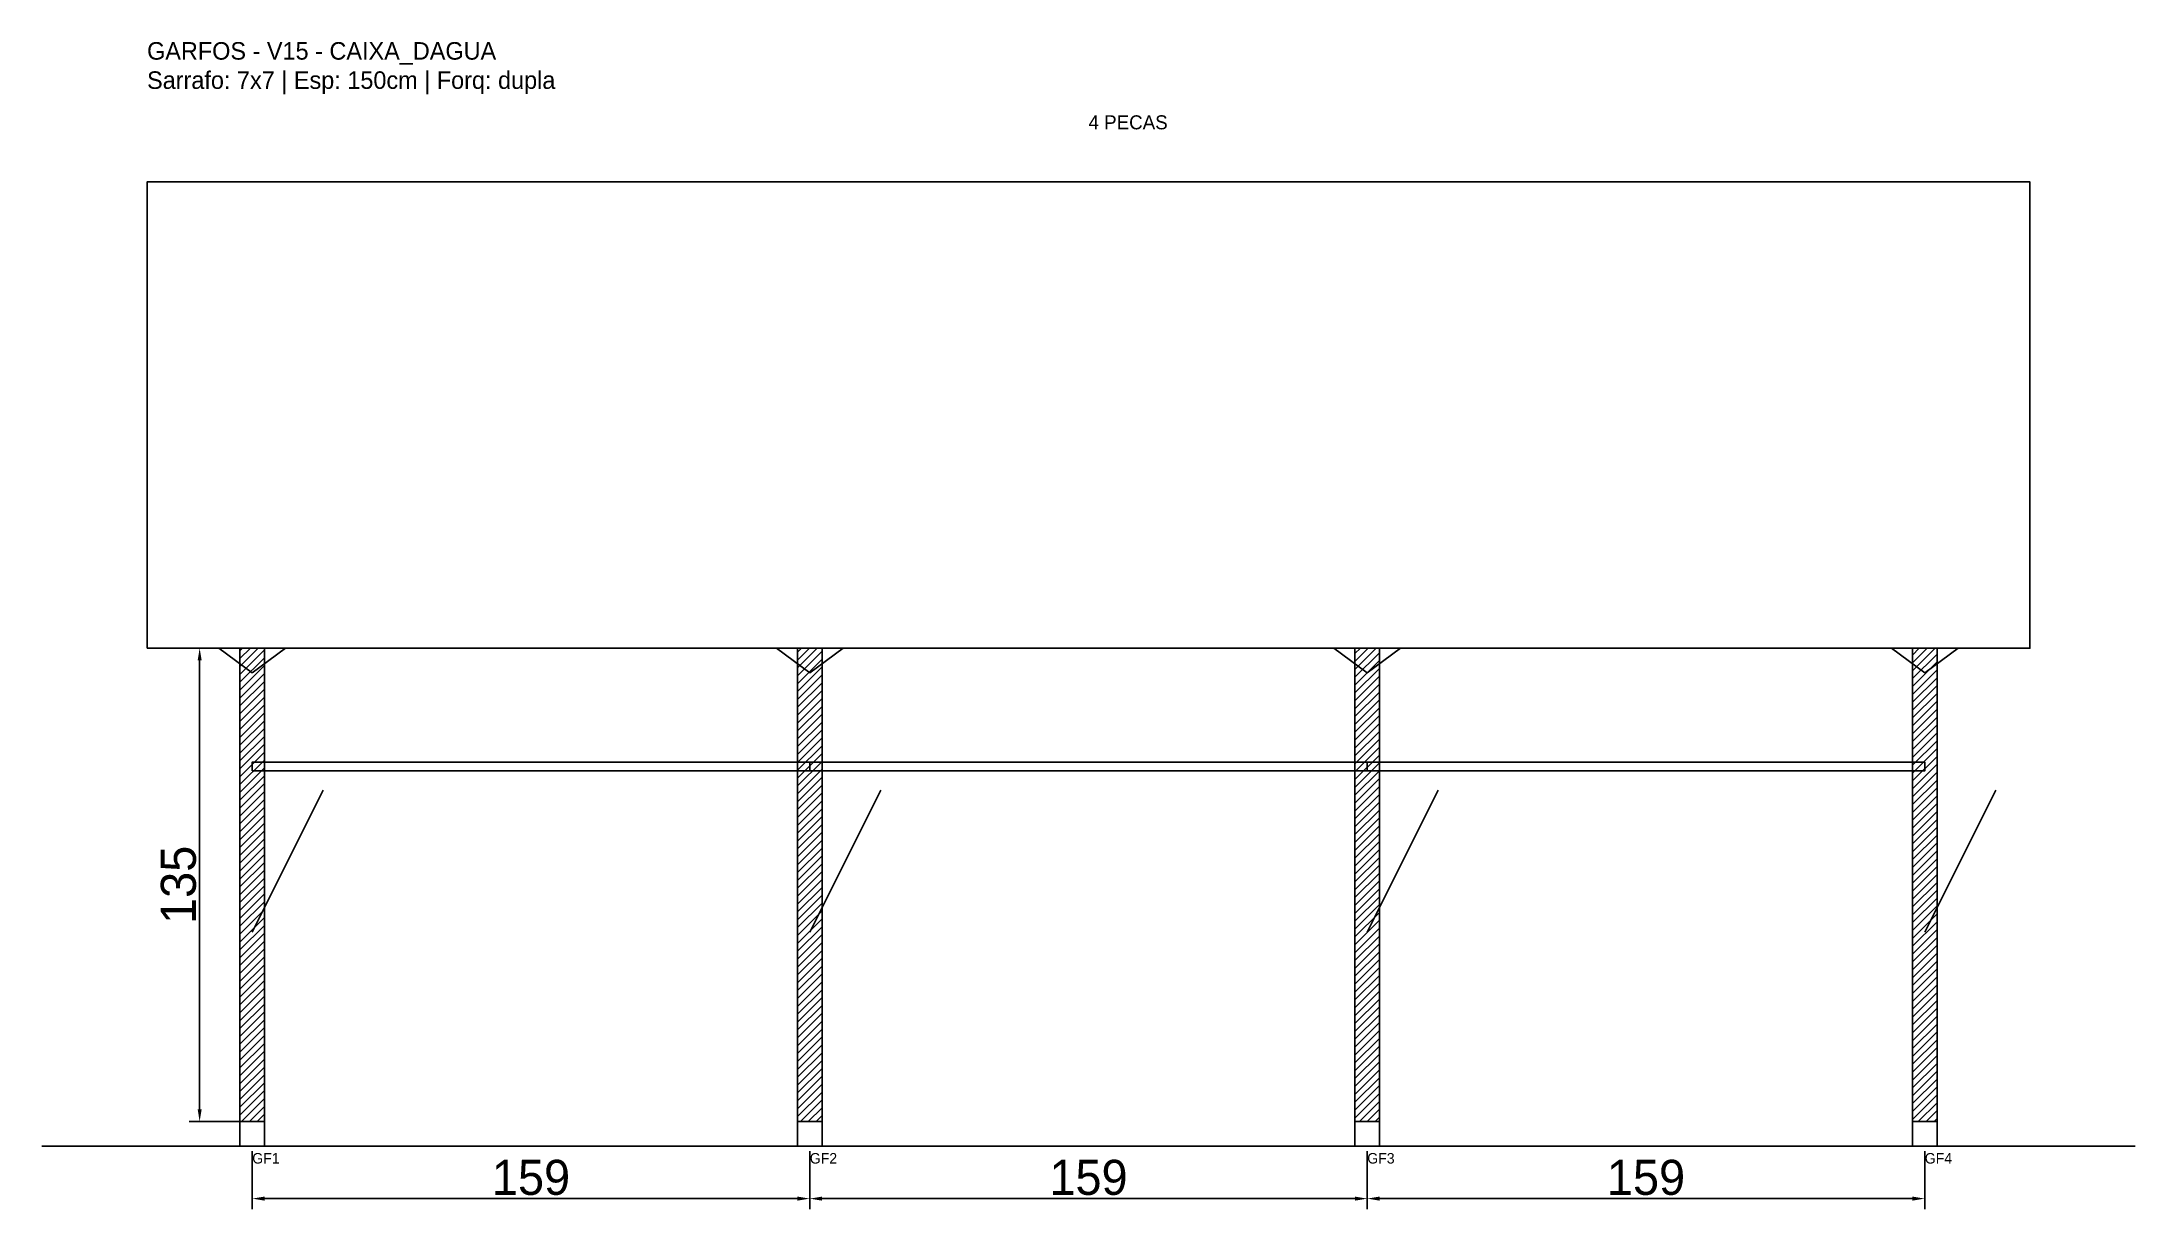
# Model space of a CAD drawing. Header units: metres. Extents: x -30 to 567, y -25 to 308.
import ezdxf

# ---------------------------------------------------------------- set-up
doc = ezdxf.new("R2010")
doc.units = ezdxf.units.M
for name, color, linetype in [('BARRA_ANCORAGEM', 1, 'Continuous'), ('COTA', 241, 'Continuous'), ('GARFOS OK', 3, 'Continuous'), ('NOME DA VIGA', 6, 'Continuous'), ('SARR_7x7', 40, 'Continuous'), ('TIRAS REESCORAMENTO', 252, 'Continuous'), ('VIGAS', 3, 'Continuous')]:
    doc.layers.add(name, color=color, linetype=linetype)
doc.dimstyles.new('EZ DXF', dxfattribs={"dimtxt": 10, "dimasz": 3.5, "dimexe": 3, "dimexo": 1.5, "dimgap": 1, "dimtad": 1, "dimdec": 1, "dimdsep": 46, "dimcen": 2.5, "dimazin": 3, "dimtfac": 1, "dimtmove": 0, "dimatfit": 3})

msp = doc.modelspace()

# ---------------------------------------------------------------- hatches: boundary and pattern name
at = {"layer": 'COTA'}
h = msp.add_hatch(dxfattribs=at)
h.set_pattern_fill('ANSI31', scale=0.5)
h.paths.add_polyline_path([(26.5, 0), (33.5, 0), (33.5, 135), (26.5, 135)])
h = msp.add_hatch(dxfattribs=at)
h.set_pattern_fill('ANSI31', scale=0.5)
h.paths.add_polyline_path([(185.5, 0), (192.5, 0), (192.5, 135), (185.5, 135)])
h = msp.add_hatch(dxfattribs=at)
h.set_pattern_fill('ANSI31', scale=0.5)
h.paths.add_polyline_path([(344.49, 0), (351.49, 0), (351.49, 135), (344.49, 135)])
h = msp.add_hatch(dxfattribs=at)
h.set_pattern_fill('ANSI31', scale=0.5)
h.paths.add_polyline_path([(503.49, 0), (510.49, 0), (510.49, 135), (503.49, 135)])

# ---------------------------------------------------------------- linework, layer by layer
at = {"layer": 'BARRA_ANCORAGEM'}
for p, q in [((30, 54), (50.25, 94.5)), ((189, 54), (209.25, 94.5)), ((347.99, 54), (368.24, 94.5)), ((506.99, 54), (527.24, 94.5))]:
    msp.add_line(p, q, dxfattribs=at)
at = {"layer": 'GARFOS OK'}
for p, q in [((30, 128), (20.5, 135)), ((20.5, 135), (39.5, 135)), ((30, 128), (39.5, 135)), ((189, 128), (179.5, 135)), ((179.5, 135), (198.5, 135)), ((189, 128), (198.5, 135)), ((347.99, 128), (338.49, 135)), ((338.49, 135), (357.49, 135)), ((347.99, 128), (357.49, 135)), ((506.99, 128), (497.49, 135)), ((497.49, 135), (516.49, 135)), ((506.99, 128), (516.49, 135))]:
    msp.add_line(p, q, dxfattribs=at)
at = {"layer": 'GARFOS OK', "linetype": 'CONTINUOUS'}
msp.add_line((-30, -7), (566.99, -7), dxfattribs=at)
at = {"layer": 'GARFOS OK'}
for points in [[(26.5, 0), (33.5, 0), (33.5, 135), (26.5, 135), (26.5, 0)], [(185.5, 0), (192.5, 0), (192.5, 135), (185.5, 135), (185.5, 0)], [(344.49, 0), (351.49, 0), (351.49, 135), (344.49, 135), (344.49, 0)], [(503.49, 0), (510.49, 0), (510.49, 135), (503.49, 135), (503.49, 0)]]:
    msp.add_lwpolyline(points, dxfattribs=at)
at = {"layer": 'SARR_7x7'}
for points in [[(26.5, -7), (33.5, -7), (33.5, 0), (26.5, 0), (26.5, -7)], [(185.5, -7), (192.5, -7), (192.5, 0), (185.5, 0), (185.5, -7)], [(344.49, -7), (351.49, -7), (351.49, 0), (344.49, 0), (344.49, -7)], [(503.49, -7), (510.49, -7), (510.49, 0), (503.49, 0), (503.49, -7)]]:
    msp.add_lwpolyline(points, dxfattribs=at)
at = {"layer": 'TIRAS REESCORAMENTO'}
for points in [[(30, 100), (189, 100), (189, 102.5), (30, 102.5), (30, 100)], [(189, 100), (347.99, 100), (347.99, 102.5), (189, 102.5), (189, 100)], [(347.99, 100), (506.99, 100), (506.99, 102.5), (347.99, 102.5), (347.99, 100)]]:
    msp.add_lwpolyline(points, dxfattribs=at)
at = {"layer": 'VIGAS'}
msp.add_lwpolyline([(0, 135), (536.99, 135), (536.99, 268), (0, 268), (0, 135)], dxfattribs=at)

# ---------------------------------------------------------------- texts
at = {"layer": 'NOME DA VIGA'}
for s, height, p in [('4 PECAS', 4, (268.49, 283)), ('GF1', 3, (30, -12)), ('GF2', 3, (189, -12)), ('GF3', 3, (347.99, -12)), ('GF4', 3, (506.99, -12))]:
    msp.add_text(s, height=height, dxfattribs=at).set_placement(p)
at = {"layer": 'NOME DA VIGA', "insert": (0, 293), "char_height": 5, "attachment_point": 7}
msp.add_mtext('GARFOS - V15 - CAIXA_DAGUA\\PSarrafo: 7x7 | Esp: 150cm | Forq: dupla', dxfattribs=at)

# ---------------------------------------------------------------- dimensions: what is measured, and where the dimension line sits
at = {"layer": 'COTA'}
msp.add_linear_dim(base=(15, 0), p1=(30, 0), p2=(30, 135), angle=90, dimstyle='EZ DXF', dxfattribs=at).render()
for base, p1, p2 in [((30, -22), (30, -7), (189, -7)), ((189, -22), (189, -7), (347.99, -7)), ((347.99, -22), (347.99, -7), (506.99, -7))]:
    msp.add_linear_dim(base=base, p1=p1, p2=p2, dimstyle='EZ DXF', dxfattribs=at).render()

doc.saveas('drawing.dxf')
